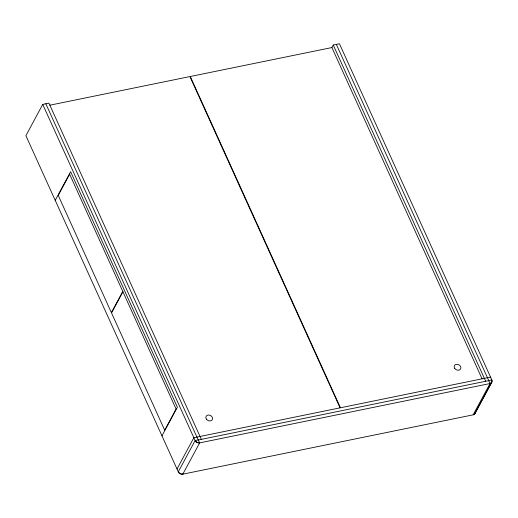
<?xml version="1.0" encoding="UTF-8"?>
<svg xmlns="http://www.w3.org/2000/svg" width="518" height="518" viewBox="0 0 518 518"><rect width="100%" height="100%" fill="white"/><g stroke="black" fill="none" stroke-linecap="round" stroke-linejoin="round"><path stroke-width="0.78" d="M201.347 439.368L48.925 103.134L42.741 104.396L25.9 135.677L178.283 471.827A3.607 2.875 28.3 0 0 182.815 474.164L473.154 414.834A3.607 2.875 28.3 0 0 475.259 412.47M55.219 200.349L70.629 171.73L177.383 407.219L161.972 435.839M331.824 47.688L333.255 45.027L339.439 43.765L491.822 379.921A3.607 2.875 28.3 0 1 489.996 383.553L473.154 414.834M177.007 469.01L193.849 437.729L490.546 377.098M178.283 471.827L195.131 440.546L198.31 439.899L199.663 442.884L182.815 474.164M474.779 413.545L491.621 382.265M474.935 413.636L491.776 382.355M49.864 105.193L189.918 76.573L340.061 407.776M491.822 379.921L488.642 380.568L489.996 383.553L199.663 442.884A3.607 2.875 28.3 0 1 195.131 440.546L42.741 104.396M336.35 44.399L488.772 380.633L198.258 440.002L45.83 103.762M333.255 45.027L485.683 381.267M482.051 378.762L331.909 47.559L190.274 76.502L340.41 407.705M491.666 379.953A3.425 2.732 28.3 0 1 489.931 383.404M475.058 412.736A3.425 2.732 28.3 0 1 473.685 414.497M199.592 442.735A3.425 2.732 28.3 0 1 195.286 440.514M182.75 474.015A3.425 2.732 28.3 0 1 178.445 471.794M69.632 174.19L58.236 195.364L111.383 312.613L122.785 291.44L69.632 174.19M122.934 291.77L111.532 312.943L164.685 430.193L176.088 409.019L122.934 291.77M206.397 419.101A3.509 2.797 28.3 0 0 212.218 419.833A3.509 2.797 28.3 0 0 209.078 415.054A3.509 2.797 28.3 0 0 206.397 419.101M454.707 368.363A3.509 2.797 28.3 0 0 460.521 369.094A3.509 2.797 28.3 0 0 457.388 364.316A3.509 2.797 28.3 0 0 454.707 368.363"/></g></svg>
